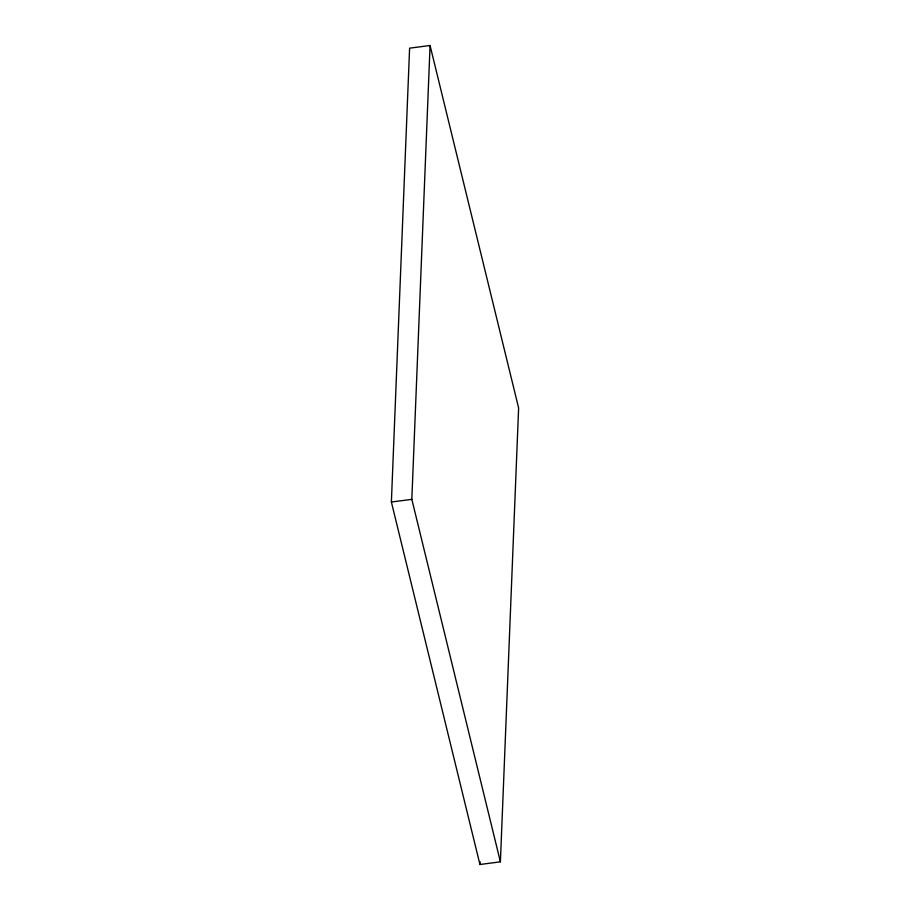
<?xml version="1.0" encoding="UTF-8"?>
<svg xmlns="http://www.w3.org/2000/svg" width="910" height="910" viewBox="0 0 910 910"><rect width="100%" height="100%" fill="white"/><g stroke="black" fill="none" stroke-linecap="round" stroke-linejoin="round"><path stroke-width="1.36" d="M391.38 502.013L409.602 48.162L430.066 45.5L518.62 407.987L500.398 861.838L479.934 864.5L391.38 502.013L411.832 499.362L430.066 45.5M479.934 864.5L480.048 861.668M411.832 499.362L500.398 861.838"/></g></svg>
